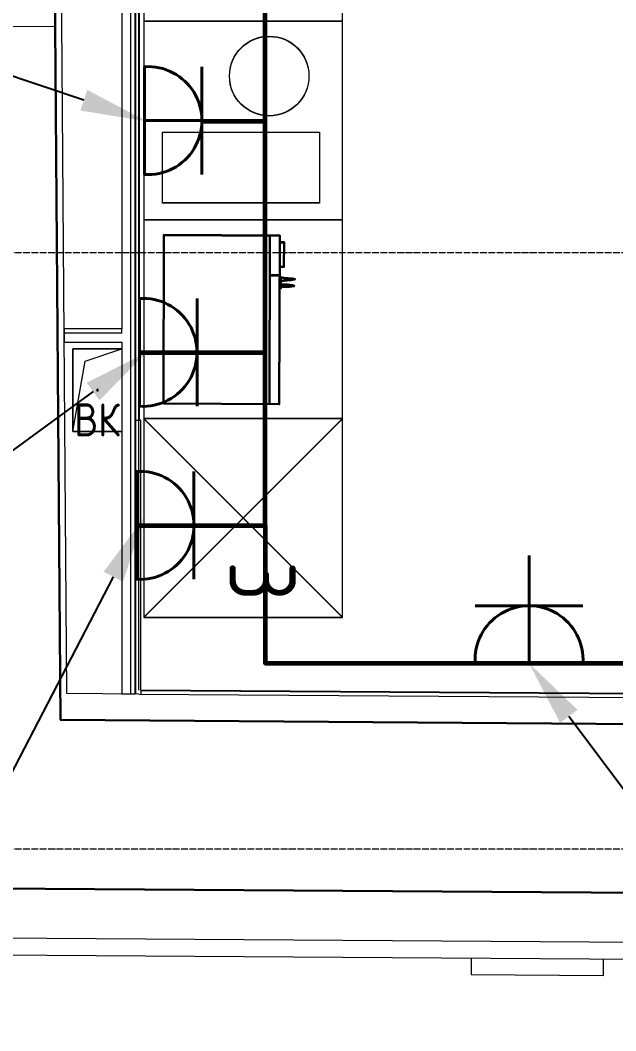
# Model space of a CAD drawing. Header units: millimetres. Extents: x -32 to 417638015, y -35 to 175284279.
# Drawn here: x 211578 to 213377, y 51214 to 54265 of the extents above; entities that cross this region are included whole.
import ezdxf
from ezdxf import colors
from ezdxf.entities.mleader import LeaderData, LeaderLine
from ezdxf.math import Vec2, Vec3

# ---------------------------------------------------------------- set-up
doc = ezdxf.new("R2010")
doc.units = ezdxf.units.MM
doc.linetypes.add('ADSK_Линия сетки', pattern=[25, 20, -2.5, 0, -2.5])
for name, color, linetype, lineweight in [('_ЭМ_гофра', 5, 'Continuous', 60), ('_ЭМ_ТХобщее_слой', 7, 'Continuous', 30), ('Аннотация', 7, 'Continuous', 18), ('Обобщенные модели', 7, 'Continuous', 18), ('Оси', 253, 'Continuous', 9), ('Стены несущие', 7, 'Continuous', 30), ('Стены отделка', 7, 'Continuous', 30), ('Стены штриховка', 7, 'Continuous', 9), ('ТХ', 5, 'Continuous', 0), ('ШТРИХОВКА', 252, 'Continuous', 15), ('ЭМ', 5, 'Continuous', 40), ('ЭОМ_Кабель Быт. розеток', 5, 'Continuous', 30)]:
    doc.layers.add(name, color=color, linetype=linetype, lineweight=lineweight)
doc.layers.add('_ЭМ_Надписи', color=7, linetype='Continuous')
doc.layers.add('ЭОМ_Лотки рабочие', color=5, linetype='Continuous')
doc.styles.add('GOST Common_5', font='GOST_Common.ttf', dxfattribs={"width": 0.9, "height": 200})
doc.styles.add('ЭОМ', font='isocpeur.ttf', dxfattribs={"width": 0.85, "height": 250})

# ---------------------------------------------------------------- blocks, each defined once
blk = doc.blocks.new('ТХ 1 этаж.')
at = {"color": 252, "linetype": 'Continuous', "true_color": 0x939598}
for points in [[(49729.6, -27.3), (49731.1, 482.4), (50081, 480.5), (50079.4, -29.2)], [(50084.4, 354.5), (50093.6, 352.6), (50119.6, 350.6), (50126.9, 348.8), (50113.8, 345.1), (50084.1, 343.3), (50104.6, 345.1), (50113.8, 347), (50108.3, 348.8), (50086.2, 352.6)], [(50106.4, 332.1), (50084.1, 332.2), (50108.3, 330.3), (50117.5, 330.3), (50106.4, 328.4), (50084.1, 326.7), (50084.1, 335.9), (50084.1, 343.3), (50084.4, 352.6), (50084.4, 354.5), (50084.1, 348.9), (50084.1, 343.3), (50084.1, 334.1), (50084.1, 326.7), (50084.1, 323), (50084.1, 321.1), (50084.1, 323), (50084.1, 326.7), (50110.1, 326.6), (50124.8, 328.4), (50119.3, 330.3)], [(50084.1, 332.2), (50084.1, 343.3)]]:
    blk.add_lwpolyline(points, close=True, dxfattribs=at)
for points in [[(50049.7, -29.1), (50051.3, 480.6)], [(50081, 460.1), (50093.8, 460.1), (50093.6, 385.9), (50080.7, 386)], [(50051, 360.1), (50080.4, 360)]]:
    blk.add_lwpolyline(points, dxfattribs=at)
at = {"layer": 'ТХ', "color": 252, "true_color": 0x939598}
for p, q in [((50270.4, 1127.6), (49670.4, 1127.6)), ((50270.4, 527.6), (49670.4, 527.6)), ((50270.4, -72.4), (49670.4, -72.4)), ((49670.4, -72.4), (50270.4, -672.4)), ((49670.4, -672.4), (50270.4, -72.4))]:
    blk.add_line(p, q, dxfattribs=at)
for points in [[(49670.4, 2327.6), (49670.4, -672.4), (50270.4, -672.4), (50270.4, 2327.6)], [(49726.8, 792.8), (50200.5, 792.8), (50200.5, 579.3), (49726.8, 579.3)]]:
    blk.add_lwpolyline(points, close=True, dxfattribs=at)
blk.add_circle((50049.1, 962), 120, dxfattribs=at)
blk = doc.blocks.new('1 этаж')
at = {"layer": 'Обобщенные модели', "color": 8}
for p, q in [((42598.882, 1443.767), (42598.882, 1693.767)), ((42598.882, 1693.767), (42747.201, 1693.767)), ((42747.201, 1693.767), (42598.882, 1693.767)), ((42598.882, 1693.767), (42598.882, 1443.767)), ((42636.382, 1656.267), (42747.201, 1693.207)), ((42598.882, 1443.767), (42636.382, 1656.267)), ((42747.201, 1443.767), (42598.882, 1443.767)), ((42598.882, 1443.767), (42747.201, 1443.767))]:
    blk.add_line(p, q, dxfattribs=at)
for start, end in [(0, 180), (180, 0), (60, 165), (195, 270), (300, 0)]:
    blk.add_arc((42673.882, 1568.767), 2.5, start, end, dxfattribs=at)
at = {"layer": 'Оси', "color": 8, "linetype": 'ADSK_Линия сетки'}
for p, q in [((-9557.528, 1983.902), (56672.201, 1983.902)), ((-9557.528, 183.902), (56562.053, 183.902))]:
    blk.add_line(p, q, dxfattribs=at)
at = {"layer": 'Стены несущие', "color": 8}
for p, q in [((42546.193, 2667.133), (42473.957, 9183.456)), ((42562.033, 572.879), (42546.193, 2667.133)), ((45217.902, 554.282), (42562.033, 572.879)), ((42562.033, 572.879), (45216.902, 554.289)), ((42055.849, 66.411), (45254.33, 44.015))]:
    blk.add_line(p, q, dxfattribs=at)
at = {"layer": 'Стены отделка', "color": 8, "lineweight": 9}
for p, q in [((42566.006, 2684.078), (42552.295, 3920.959)), ((42787.201, 651.304), (42787.201, 3910.959)), ((42788.882, 3908.959), (42788.882, 651.293)), ((42747.201, 3895.959), (42747.201, 1753.805)), ((42800.882, 1478.377), (42800.882, 3896.959)), ((42546.066, 2683.93), (42561.428, 652.885)), ((42581.429, 652.745), (42566.065, 2684.081)), ((42747.201, 1753.805), (42573.404, 1753.805)), ((42573.404, 1753.805), (42573.404, 1713.805)), ((42573.404, 1713.805), (42747.201, 1713.805)), ((42747.201, 1713.805), (42747.201, 651.304)), ((42804.782, 1478.377), (42800.882, 1478.377)), ((42804.782, 663.182), (42804.782, 1478.377)), ((42561.912, 652.882), (42561.352, 572.884)), ((42561.428, 652.885), (42561.912, 652.882)), ((42798.882, 651.223), (42581.429, 652.745)), ((42747.201, 651.304), (42787.201, 651.304)), ((44340.016, 652.432), (42804.782, 663.182)), ((42561.352, 572.884), (42562.033, 572.879)), ((41856.617, -132.199), (45252.93, -155.98)), ((43802.526, -145.825), (43802.176, -195.823)), ((44202.166, -198.624), (44202.516, -148.625)), ((43802.176, -195.823), (44202.166, -198.624))]:
    blk.add_line(p, q, dxfattribs=at)
at = {"layer": 'Стены штриховка', "color": 8}
for p, q in [((42774.201, 651.304), (42774.201, 3920.959)), ((42798.882, 1478.377), (42798.882, 3898.959)), ((42546.193, 2667.133), (42166.216, 2662.921)), ((42747.201, 1740.805), (42573.404, 1740.805)), ((42747.201, 1740.805), (42747.201, 1753.805)), ((42788.882, 1478.377), (42800.882, 1478.377)), ((42797.882, 1478.377), (42797.882, 663.23)), ((42798.882, 651.223), (44352.016, 640.347)), ((42804.782, 663.182), (42804.782, 651.181)), ((44342.016, 650.418), (42804.782, 661.181)), ((45252.28, -105.975), (41906.971, -82.55))]:
    blk.add_line(p, q, dxfattribs=at)
at = {"layer": 'ЭОМ_Лотки рабочие'}
blk.add_blockref('ТХ 1 этаж.', (-6856.492, 1554.379), dxfattribs=at)
at = {"layer": 'Аннотация', "color": 8, "style": 'GOST Common_5', "width": 0.9}
blk.add_text('ВК', height=100, dxfattribs=at).set_placement((42603.692, 1429.079))
blk = doc.blocks.new('_ЭМ_ТХ2_1этаж')
at = {"color": 252, "linetype": 'Continuous', "true_color": 0x939598}
for points in [[(160877.5, -69220.8), (160879, -68711.1), (161228.9, -68713), (161227.3, -69222.7)], [(161232.3, -68839), (161241.5, -68840.9), (161267.5, -68842.9), (161274.8, -68844.7), (161261.7, -68848.4), (161232, -68850.2), (161252.5, -68848.4), (161261.7, -68846.6), (161256.2, -68844.7), (161234.1, -68840.9)], [(161254.3, -68861.4), (161232, -68861.3), (161256.2, -68863.2), (161265.4, -68863.3), (161254.3, -68865.1), (161232, -68866.9), (161232, -68857.6), (161232, -68850.2), (161232.3, -68840.9), (161232.3, -68839), (161232, -68844.6), (161232, -68850.2), (161232, -68859.4), (161232, -68866.9), (161232, -68870.6), (161232, -68872.4), (161232, -68870.6), (161232, -68866.9), (161258, -68866.9), (161272.7, -68865.1), (161267.2, -68863.3)], [(161232, -68861.3), (161232, -68850.2)]]:
    blk.add_lwpolyline(points, close=True, dxfattribs=at)
for points in [[(161197.6, -69222.6), (161199.2, -68712.9)], [(161228.9, -68733.4), (161241.7, -68733.4), (161241.5, -68807.6), (161228.6, -68807.5)], [(161198.9, -68833.4), (161228.3, -68833.5)]]:
    blk.add_lwpolyline(points, dxfattribs=at)
at = {"layer": 'ТХ', "color": 252, "true_color": 0x939598}
for p, q in [((161418.3, -68065.9), (160818.3, -68065.9)), ((161418.3, -68665.9), (160818.3, -68665.9)), ((161418.3, -69265.9), (160818.3, -69265.9)), ((160818.3, -69265.9), (161418.3, -69865.9)), ((160818.3, -69865.9), (161418.3, -69265.9))]:
    blk.add_line(p, q, dxfattribs=at)
for points in [[(160818.3, -66865.9), (160818.3, -69865.9), (161418.3, -69865.9), (161418.3, -66865.9)], [(160874.7, -68400.8), (161348.4, -68400.8), (161348.4, -68614.2), (160874.7, -68614.2)]]:
    blk.add_lwpolyline(points, close=True, dxfattribs=at)
blk.add_circle((161197, -68231.5), 120, dxfattribs=at)
blk = doc.blocks.new('1м розетка IP20')
at = {"layer": 'ЭМ', "color": 5}
for p, q in [((-10.5, 162.7), (-10.5, -162.7)), ((163.1, 162.7), (163.1, -162.7)), ((-10.5, 0), (315.5, 0))]:
    blk.add_line(p, q, dxfattribs=at)
blk.add_arc((0, 0), 163.1, 266.3196, 93.6804, dxfattribs=at)
blk = doc.blocks.new('3м блок розеток')
at = {"layer": 'ЭМ', "color": 5}
for p, q in [((0, 0), (0, 326)), ((-162.7, 173.5), (162.7, 173.5)), ((-162.7, 0), (162.7, 0))]:
    blk.add_line(p, q, dxfattribs=at)
blk.add_arc((0, 10.5), 163.1, 356.3196, 183.6804, dxfattribs=at)
at = {"layer": 'ЭОМ_Кабель Быт. розеток', "color": 7, "insert": (108.5, 480.2), "char_height": 200, "attachment_point": 1, "style": 'ЭОМ'}
blk.add_mtext_dynamic_manual_height_columns('3', width=91.256, gutter_width=1250, heights=[0], dxfattribs=at)

msp = doc.modelspace()

# ---------------------------------------------------------------- linework, layer by layer
at = {"layer": '_ЭМ_гофра', "linetype": 'ByBlock'}
for points in [[(212317.8, 52739.6), (212317.8, 55101.4), (214252.6, 55101.4), (214252.6, 63477.2)], [(212125.8, 53959.7), (212313.3, 53959.7)], [(211938.3, 53262), (212317.8, 53262)], [(211929.2, 52739.6), (212317.8, 52739.6)], [(212317.8, 52739.6), (212317.8, 52323.2), (217393.1, 52323.2)]]:
    msp.add_lwpolyline(points, dxfattribs=at)

# ---------------------------------------------------------------- block references
at = {"layer": '_ЭМ_ТХобщее_слой', "lineweight": 50}
msp.add_blockref('_ЭМ_ТХ2_1этаж', (51133.1, 122328.2), dxfattribs=at)
at = {"layer": 'ШТРИХОВКА'}
msp.add_blockref('1 этаж', (169137.4, 51579.3), dxfattribs=at)
at = {"layer": 'ЭМ'}
for p in [(211963.5, 53961.9), (211948.8, 53262)]:
    msp.add_blockref('1м розетка IP20', p, dxfattribs=at)
at = {"layer": 'ЭМ', "rotation": 89.99999999999999}
msp.add_blockref('1м розетка IP20', (213114.9, 52333.7), dxfattribs=at)
at = {"layer": 'ЭОМ_Кабель Быт. розеток', "rotation": 270}
msp.add_blockref('3м блок розеток', (211929.2, 52739.6), dxfattribs=at)

# ---------------------------------------------------------------- leaders
at = {"layer": '_ЭМ_Надписи', "color": 7, "ltscale": 5}
ml = msp.add_multileader_mtext('Standard', dxfattribs=at)
ml.set_content('{\\fGOST Common|b0|i0|c204|p34;\\W0.9;\\C256;1ЩРС-2\\fISOCPEUR|b0|i0|c204|p34;\\W0.85; Гр.11\\PКофемашина, резерв\\P\\fGOST Common|b0|i0|c0|p34;\\W0.9;h=\\fGOST Common|b0|i0|c204|p34;1\\fGOST Common|b0|i0|c0|p34;.\\fGOST Common|b0|i0|c204|p34;1м}', color=1, style='ЭОМ')
ml.set_leader_properties()
ml.build(insert=Vec2(0, 0))
ml.multileader.update_dxf_attribs({"text_left_attachment_type": 6, "text_right_attachment_type": 6, "dogleg_length": 0, "arrow_head_size": 200})
ctx = ml.context
ctx.base_point, ctx.char_height, ctx.arrow_head_size, ctx.landing_gap_size, ctx.plane_origin = Vec3(208652.3, 54502.6), 250, 200, 0, Vec3(187733.7, 67731.2)
ctx.left_attachment, ctx.right_attachment = 6, 6
notes = []
notes.append((ctx, [(1, (1, 1, 0), (210341.7, 54502.6), (-1, 0), 0, [(0, [(211959.6, 53959.7)], 0, [])])]))
ctx.mtext.insert, ctx.mtext.width, ctx.mtext.defined_height, ctx.mtext.flow_direction = Vec3(208652.3, 54802.6), 2073.809, 545.6, 5
ml = msp.add_multileader_mtext('Standard', dxfattribs=at)
ml.set_content('{\\fGOST Common|b0|i0|c204|p34;\\W0.9;\\C256;1ЩРС-2\\fISOCPEUR|b0|i0|c204|p34;\\W0.85; Гр.12\\P\\pxql;Печь микроволновая\\P\\fGOST Common|b0|i0|c0|p34;\\W0.9;h=\\fGOST Common|b0|i0|c204|p34;1\\fGOST Common|b0|i0|c0|p34;.\\fGOST Common|b0|i0|c204|p34;7м}', color=1, style='ЭОМ')
ml.set_leader_properties()
ml.build(insert=Vec2(0, 0))
ml.multileader.update_dxf_attribs({"text_left_attachment_type": 6, "text_right_attachment_type": 6, "dogleg_length": 0, "arrow_head_size": 200})
ctx = ml.context
ctx.base_point, ctx.char_height, ctx.arrow_head_size, ctx.landing_gap_size, ctx.plane_origin = Vec3(208593.6, 52215), 250, 200, 0, Vec3(187733.7, 67033.5)
ctx.left_attachment, ctx.right_attachment = 6, 6
notes.append((ctx, [(1, (1, 1, 0), (210527.4, 52215), (-1, 0), 0, [(0, [(211959.6, 53262)], 0, [])])]))
ctx.mtext.insert, ctx.mtext.width, ctx.mtext.defined_height, ctx.mtext.flow_direction = Vec3(208593.6, 52515), 2073.809, 545.6, 5
ml = msp.add_multileader_mtext('Standard', dxfattribs=at)
ml.set_content('{\\fGOST Common|b0|i0|c204|p34;\\W0.9;\\C256;1ЩРС-2\\fISOCPEUR|b0|i0|c204|p34;\\W0.85; Гр.13\\PХолодильник бытовой\\P\\pq*;\\fGOST Common|b0|i0|c0|p34;\\W0.9;h=\\fGOST Common|b0|i0|c204|p34;0\\fGOST Common|b0|i0|c0|p34;.\\fGOST Common|b0|i0|c204|p34;5м}', color=1, style='ЭОМ')
ml.set_leader_properties()
ml.build(insert=Vec2(0, 0))
ml.multileader.update_dxf_attribs({"text_left_attachment_type": 6, "text_right_attachment_type": 6, "dogleg_length": 0, "arrow_head_size": 200})
ctx = ml.context
ctx.base_point, ctx.char_height, ctx.arrow_head_size, ctx.landing_gap_size, ctx.plane_origin = Vec3(208814.9, 50024.2), 250, 200, 0, Vec3(187733.7, 64419.3)
ctx.left_attachment, ctx.right_attachment = 6, 6
notes.append((ctx, [(1, (1, 1, 0), (210527.4, 50024.2), (-1, 0), 0, [(0, [(211951.3, 52762)], 0, [])])]))
ctx.mtext.insert, ctx.mtext.width, ctx.mtext.defined_height, ctx.mtext.flow_direction = Vec3(208814.9, 50324.2), 2073.809, 545.6, 5
ml = msp.add_multileader_mtext('Standard', dxfattribs=at)
ml.set_content('{\\fGOST Common|b0|i0|c204|p34;\\W0.9;\\C256;1ЩРС-2\\fISOCPEUR|b0|i0|c204|p34;\\W0.85; Гр.10\\P\\pxql;резерв\\P\\fGOST Common|b0|i0|c0|p34;\\W0.9;h=\\fGOST Common|b0|i0|c204|p34;0\\fGOST Common|b0|i0|c0|p34;.\\fGOST Common|b0|i0|c204|p34;3м}', color=1, style='ЭОМ')
ml.set_leader_properties()
ml.build(insert=Vec2(0, 0))
ml.multileader.update_dxf_attribs({"text_left_attachment_type": 6, "text_right_attachment_type": 6, "dogleg_length": 0, "arrow_head_size": 200})
ctx = ml.context
ctx.base_point, ctx.char_height, ctx.arrow_head_size, ctx.landing_gap_size, ctx.plane_origin = Vec3(214245.2, 50816), 250, 200, 0, Vec3(188888.9, 66094.7)
ctx.left_attachment, ctx.right_attachment = 6, 6
notes.append((ctx, [(0, (1, 1, 0), (214245.2, 50816), (1, 0), 0, [(0, [(213114.9, 52323.2)], 0, [])])]))
ctx.mtext.insert, ctx.mtext.width, ctx.mtext.defined_height, ctx.mtext.flow_direction = Vec3(214245.2, 51116), 2073.809, 545.6, 5
for ctx, leaders in notes:
    for number, flags, end, landing, length, lines in leaders:
        leader = LeaderData()
        leader.index, (leader.has_last_leader_line, leader.has_dogleg_vector, leader.attachment_direction) = number, flags
        leader.last_leader_point, leader.dogleg_vector, leader.dogleg_length = Vec3(end), Vec3(landing), length
        for number, points, colour, breaks in lines:
            line = LeaderLine()
            line.index, line.vertices, line.color, line.breaks = number, Vec3.list(points), colors.encode_raw_color(colour), breaks
            leader.lines.append(line)
        ctx.leaders.append(leader)

doc.saveas('drawing.dxf')
